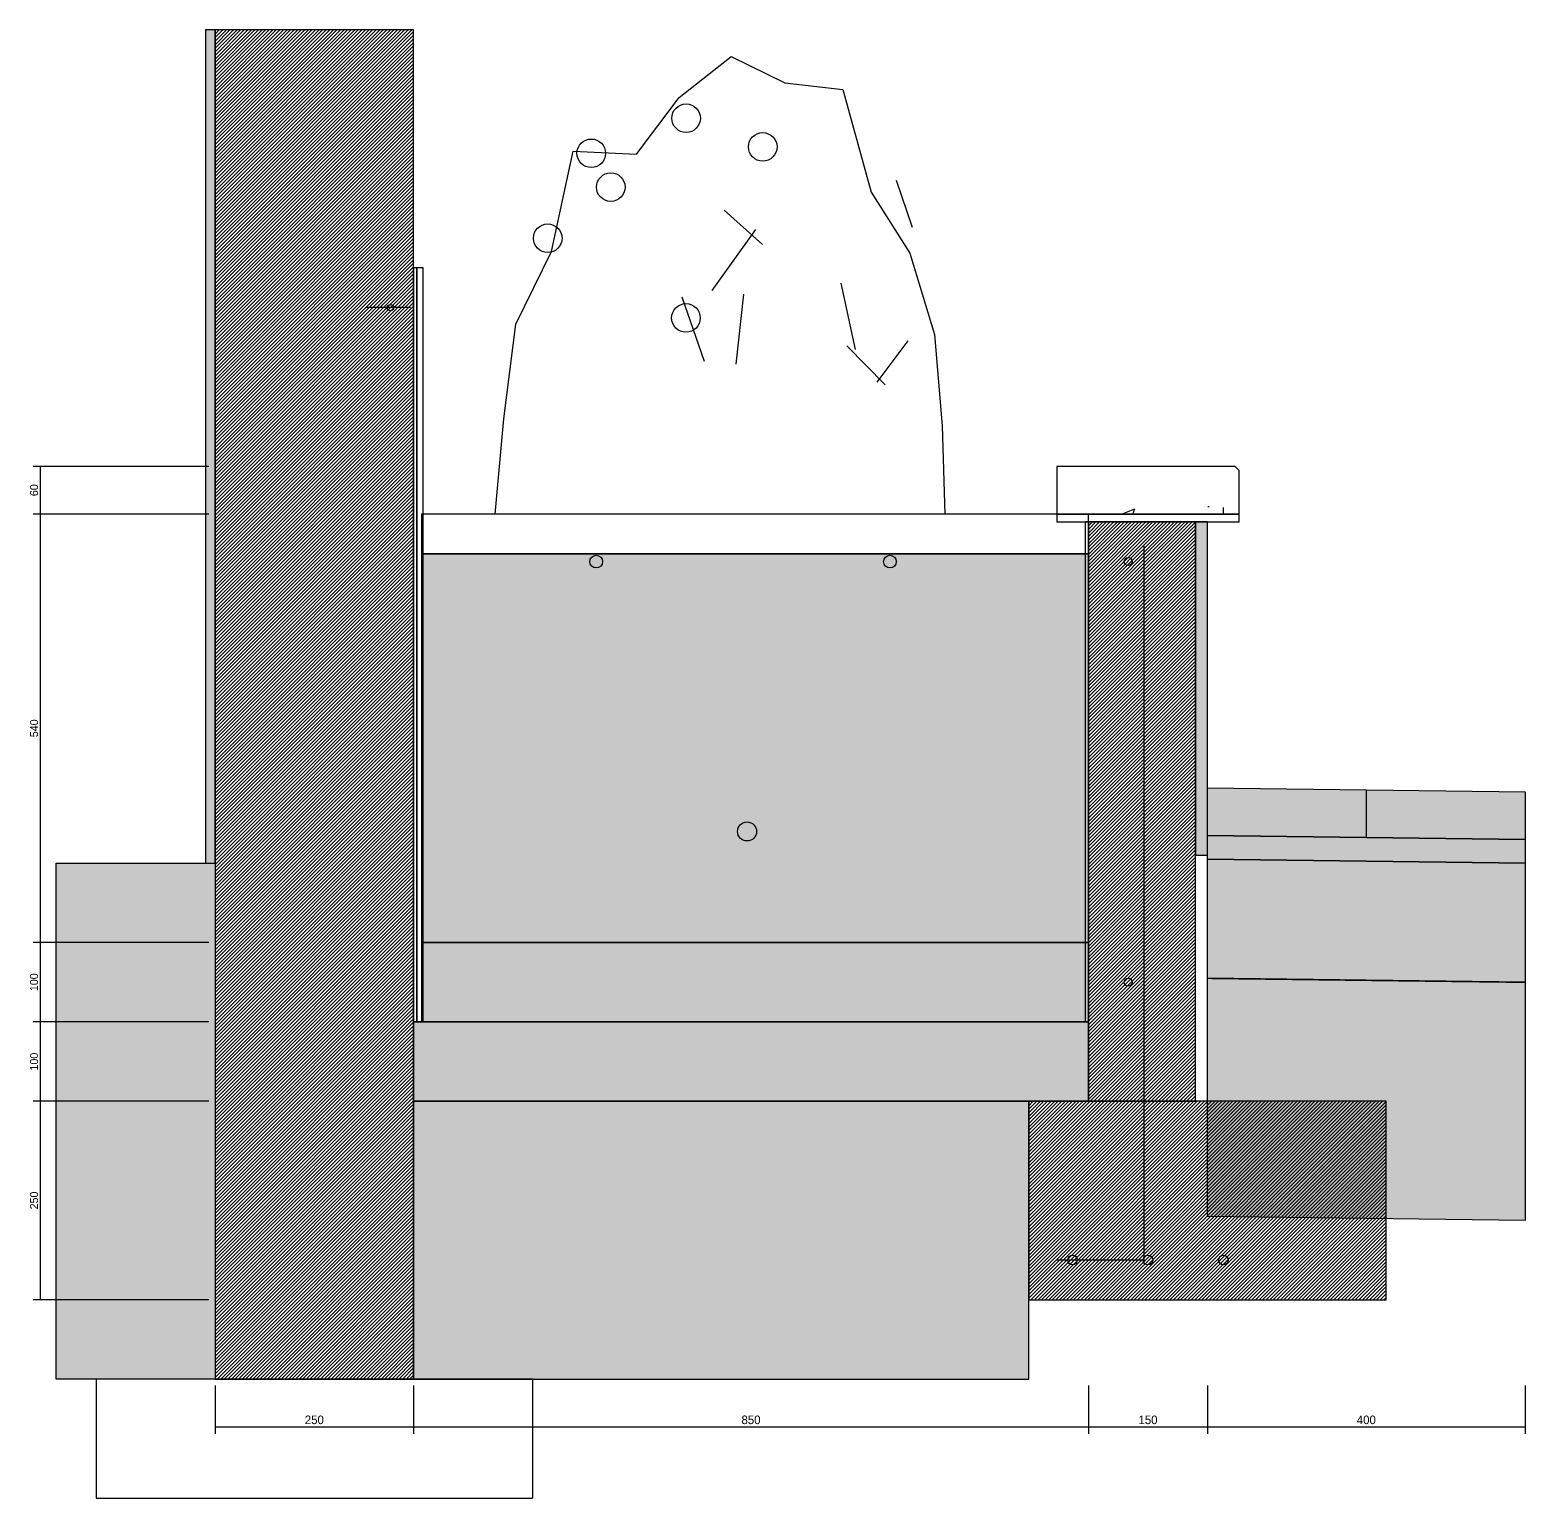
# Model space of a CAD drawing. Header units: millimetres. Extents: x -3750 to 66350, y -83500 to 3000.
# Drawn here: x 59517 to 61400, y -40900 to -39050 of the extents above; entities that cross this region are included whole.
import ezdxf
from ezdxf.enums import TextEntityAlignment as Align

# ---------------------------------------------------------------- set-up
doc = ezdxf.new("R2010")
doc.units = ezdxf.units.MM
doc.linetypes.add('DASHED', pattern=[1.524, 1.27, -0.254])
for name, color, linetype in [('A-DIMS', 3, 'Continuous'), ('A-HATCH', 9, 'Continuous'), ('A-WALL', 7, 'Continuous'), ('L-PLANT', 94, 'Continuous')]:
    doc.layers.add(name, color=color, linetype=linetype)

msp = doc.modelspace()

# ---------------------------------------------------------------- hatches: boundary and pattern name
at = {"layer": 'A-HATCH'}
for color, points in [(8, [(59738, -40100), (59750, -40100), (59750, -39050), (59738, -39050)]), (8, [(60985, -40090), (61000, -40090), (61000, -39670), (60985, -39670)]), (8, [(60010, -40200), (60850, -40200), (60850, -39710), (60010, -39710)]), (253, [(61000, -40005), (61400, -40010), (61400, -40070), (61000, -40065)]), (8, [(61000, -40065), (61400, -40070), (61400, -40100), (61000, -40095)]), (8, [(61000, -40095), (61400, -40100), (61400, -40250), (61000, -40245)]), (8, [(60010, -40300), (60850, -40300), (60850, -40200), (60010, -40200)])]:
    msp.add_hatch(color=color, dxfattribs=at).paths.add_polyline_path(points)
h = msp.add_hatch(dxfattribs=at)
h.set_pattern_fill('ANSI31')
h.paths.add_polyline_path([(59750, -40750), (60000, -40750), (60000, -39050), (59750, -39050)])
h = msp.add_hatch(dxfattribs=at)
h.set_pattern_fill('AR-CONC')
h.paths.add_polyline_path([(60810, -39660), (61040, -39660), (61040, -39605), (61035, -39600), (60810, -39600)])
h = msp.add_hatch(dxfattribs=at)
h.set_pattern_fill('ANSI31')
h.paths.add_polyline_path([(60850, -40400), (60985, -40400), (60985, -39670), (60850, -39670)])
h = msp.add_hatch(dxfattribs=at)
h.set_pattern_fill('EARTH')
h.paths.add_polyline_path([(59550, -40100), (59750, -40100), (59750, -40750), (59550, -40750)])
h = msp.add_hatch(dxfattribs=at)
h.set_pattern_fill('EARTH')
h.paths.add_polyline_path([(61000, -40245), (61400, -40250), (61400, -40550), (61000, -40545)])
h = msp.add_hatch(dxfattribs=at)
h.set_pattern_fill('EARTH')
h.paths.add_polyline_path([(60000, -40400), (60850, -40400), (60850, -40300), (60000, -40300)])
h = msp.add_hatch(dxfattribs=at)
h.set_pattern_fill('EARTH')
h.paths.add_polyline_path([(60000, -40750), (60775, -40750), (60775, -40400), (60000, -40400)])
h = msp.add_hatch(dxfattribs=at)
h.set_pattern_fill('ANSI31')
h.paths.add_polyline_path([(60775, -40650), (61225, -40650), (61225, -40400), (60775, -40400)])

# ---------------------------------------------------------------- linework, layer by layer
at = {"layer": 'A-DIMS'}
for p, q in [((59742, -39600), (59521, -39600)), ((59530, -39660), (59530, -39600)), ((59742, -39660), (59521, -39660)), ((59742, -39660), (59521, -39660)), ((59530, -40200), (59530, -39660)), ((59742, -40200), (59521, -40200)), ((59742, -40200), (59521, -40200)), ((59530, -40300), (59530, -40200)), ((59742, -40300), (59521, -40300)), ((59742, -40300), (59521, -40300)), ((59530, -40400), (59530, -40300)), ((59742, -40400), (59521, -40400)), ((59742, -40400), (59521, -40400)), ((59530, -40650), (59530, -40400)), ((59742, -40650), (59521, -40650)), ((59750, -40758), (59750, -40819)), ((60000, -40758), (60000, -40819)), ((60000, -40758), (60000, -40819)), ((60850, -40758), (60850, -40819)), ((60850, -40758), (60850, -40819)), ((61000, -40758), (61000, -40819)), ((61000, -40758), (61000, -40819)), ((61400, -40758), (61400, -40819)), ((59750, -40810), (60000, -40810)), ((60000, -40810), (60850, -40810)), ((60850, -40810), (61000, -40810)), ((61000, -40810), (61400, -40810))]:
    msp.add_line(p, q, dxfattribs=at)
at = {"layer": 'A-WALL'}
for p, q in [((59996, -39400), (59940, -39400)), ((61020, -39660), (61020, -39652)), ((61200, -40007.5), (61200, -40067.5)), ((61200, -40007.5), (61200, -40067.5))]:
    msp.add_line(p, q, dxfattribs=at)
at = {"layer": 'A-WALL', "linetype": 'DASHED'}
msp.add_line((60010, -40200), (60850, -40200), dxfattribs=at)
at = {"layer": 'A-WALL'}
for points in [[(59738, -40100), (59750, -40100), (59750, -39050), (59738, -39050)], [(59750, -40750), (60000, -40750), (60000, -39050), (59750, -39050)], [(60000, -40300), (60004, -40300), (60004, -39350), (60000, -39350)], [(60004, -40300), (60012, -40300), (60012, -39350), (60004, -39350)], [(60810, -39660), (61040, -39660), (61040, -39605), (61035, -39600), (60810, -39600)], [(60010, -39710), (60850, -39710), (60850, -39660), (60010, -39660)], [(60810, -39670), (61040, -39670), (61040, -39660), (60810, -39660)], [(60846, -40300), (60850, -40300), (60850, -39670), (60846, -39670)], [(60850, -40400), (60985, -40400), (60985, -39670), (60850, -39670)], [(60985, -40090), (61000, -40090), (61000, -39670), (60985, -39670)], [(60010, -40200), (60850, -40200), (60850, -39710), (60010, -39710)], [(61000, -40005), (61400, -40010), (61400, -40070), (61000, -40065)], [(61000, -40065), (61400, -40070), (61400, -40100), (61000, -40095)], [(59550, -40100), (59750, -40100), (59750, -40750), (59550, -40750)], [(61000, -40095), (61400, -40100), (61400, -40250), (61000, -40245)], [(60010, -40300), (60850, -40300), (60850, -40200), (60010, -40200)], [(61000, -40245), (61400, -40250), (61400, -40550), (61000, -40545)], [(60000, -40400), (60850, -40400), (60850, -40300), (60000, -40300)], [(60000, -40750), (60775, -40750), (60775, -40400), (60000, -40400)], [(60775, -40650), (61225, -40650), (61225, -40400), (60775, -40400)]]:
    msp.add_lwpolyline(points, close=True, dxfattribs=at)
for points in [[(60920, -40600), (60920, -39700)], [(61000, -40005), (61400, -40010)], [(60920, -40600), (60810, -40600)]]:
    msp.add_lwpolyline(points, dxfattribs=at)
at = {"layer": 'A-WALL', "linetype": 'DASHED'}
msp.add_lwpolyline([(61000, -40245), (61400, -40250)], dxfattribs=at)
msp.add_lwpolyline([(59600, -40900), (60150, -40900), (60150, -40750), (59600, -40750)], close=True, dxfattribs=at)
at = {"layer": 'A-WALL'}
for centre, radius in [((60343.3, -39161.3), 18), ((60223.8, -39205.5), 18), ((60439.8, -39197.4), 18), ((60248.4, -39248.1), 18), ((60169, -39312.5), 18), ((59971, -39400), 4), ((60343, -39412.9), 18), ((60230, -39720), 8), ((60600, -39720), 8), ((60900, -39720), 5), ((60420, -40060), 12), ((60900, -40250), 5), ((60830, -40600), 6), ((60925, -40600), 6), ((61020, -40600), 6)]:
    msp.add_circle(centre, radius, dxfattribs=at)
at = {"layer": 'L-PLANT'}
for p, q in [((60628.3, -39299.1), (60608.1, -39239.9)), ((60439.3, -39320.3), (60391.1, -39277.2)), ((60375.9, -39378.2), (60431.1, -39301.6)), ((60556.7, -39452.6), (60538.6, -39369.1)), ((60366.5, -39467.7), (60338.5, -39386.9)), ((60406.4, -39471), (60416, -39382.9)), ((60593.8, -39497.3), (60545.8, -39447.9)), ((60584, -39493.9), (60622.9, -39441.6))]:
    msp.add_line(p, q, dxfattribs=at)
msp.add_lwpolyline([(60102.6, -39660), (60113.5, -39540.1), (60129, -39420.7), (60173.8, -39329.2), (60201.1, -39202.6), (60280.9, -39206.6), (60334.6, -39135), (60400, -39083.7), (60467.6, -39116.6), (60540.5, -39125.2), (60576.5, -39254.3), (60624.9, -39331.2), (60656, -39434), (60665.9, -39548.7), (60669, -39660)], close=True, dxfattribs=at)

# ---------------------------------------------------------------- texts
at = {"layer": 'A-DIMS'}
for s, p in [('60', (59530, -39630)), ('540', (59530, -39930)), ('100', (59530, -40250)), ('100', (59530, -40350)), ('250', (59530, -40525))]:
    msp.add_text(s, height=10.08, rotation=90, dxfattribs=at).set_placement(p, align=Align.BOTTOM_CENTER)
for s, p in [('250', (59875, -40810)), ('850', (60425, -40810)), ('150', (60925, -40810)), ('400', (61200, -40810))]:
    msp.add_text(s, height=10.8, dxfattribs=at).set_placement(p, align=Align.BOTTOM_CENTER)

doc.saveas('drawing.dxf')
